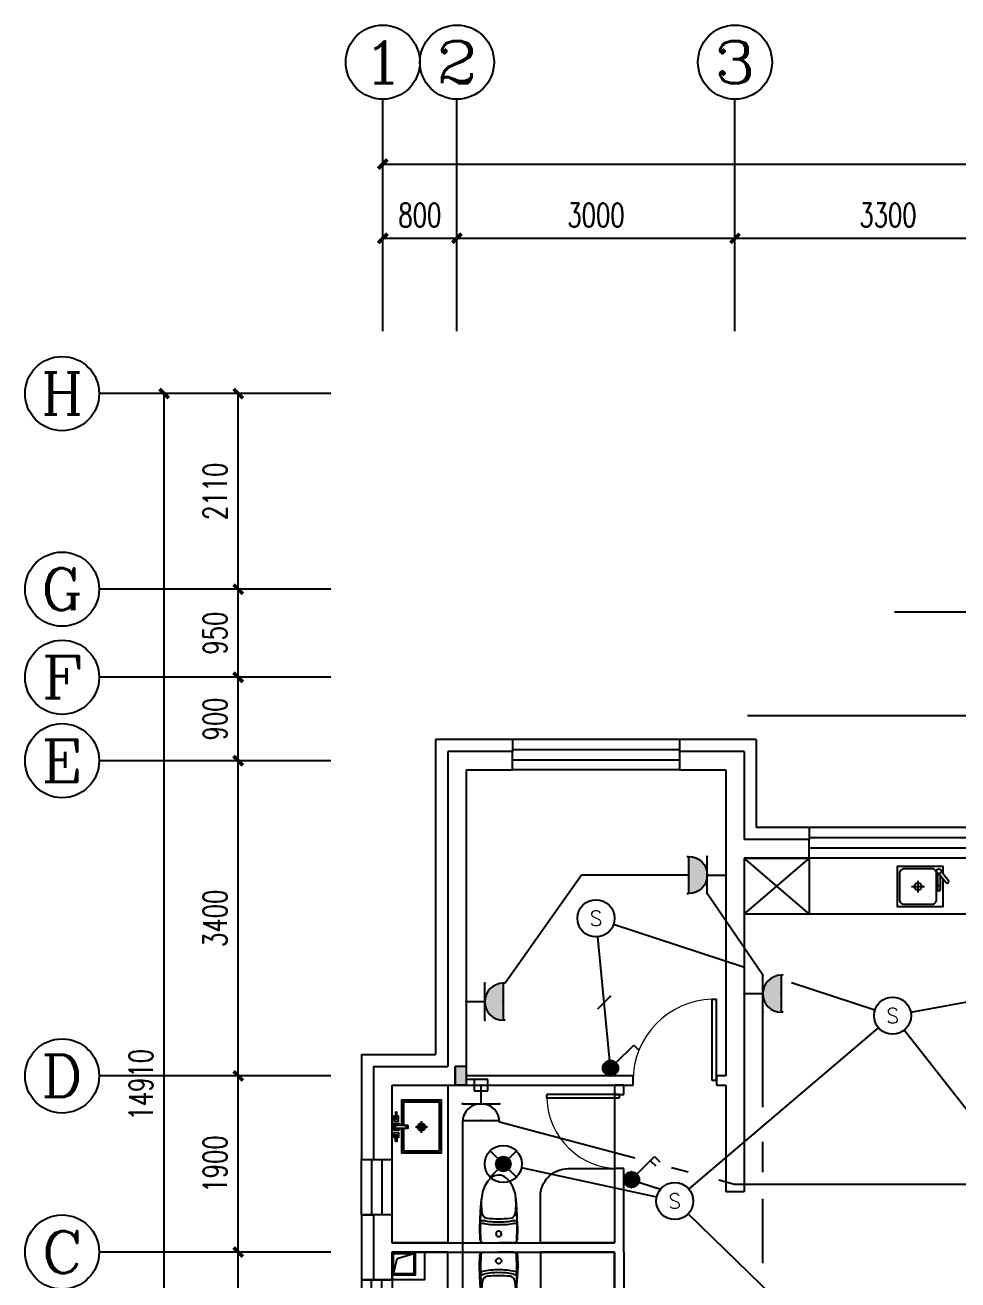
# Model space of a CAD drawing. Extents: x 4483878 to 4539156, y -49303 to -24364.
# Drawn here: x 4483878 to 4493943, y -37899 to -24364 of the extents above; entities that cross this region are included whole.
import ezdxf
from ezdxf.enums import TextEntityAlignment as Align

# ---------------------------------------------------------------- set-up
doc = ezdxf.new("R2010")
doc.units = 0
doc.header["$LTSCALE"] = 1000
doc.header["$MEASUREMENT"] = 0
for name, color, linetype in [('EQUIP-动力', 3, 'Continuous'), ('EQUIP-照明', 3, 'Continuous'), ('LAYER1', 4, 'Continuous'), ('LAYER2', 7, 'Continuous'), ('LVTRY', 7, 'Continuous'), ('SURFACE', 6, 'Continuous'), ('TEL_TEXT', 7, 'Continuous'), ('图层1', 7, 'Continuous')]:
    doc.layers.add(name, color=color, linetype=linetype)
doc.styles.add('_TCH_AXIS', font='COMPLEX', dxfattribs={"bigfont": 'GBCBIG'})
doc.styles.add('_TCH_DIM_T3', font='SIMPLEX', dxfattribs={"width": 0.705882, "bigfont": 'GBCBIG'})
doc.styles.add('_TEL_ATTDEF', font='simplex.shx', dxfattribs={"width": 0.8, "height": 3, "bigfont": 'hztxt.shx'})
doc.styles.add('_TEL_DIM', font='SIMPLEX', dxfattribs={"width": 0.8, "height": 3.5, "bigfont": 'HZTXT'})
doc.styles.get("Standard").update_dxf_attribs({"font": 'gbenor.shx', "bigfont": 'gbcbig.shx'})

# ---------------------------------------------------------------- blocks, each defined once
blk = doc.blocks.new('$equip$00001238')
for p, q in [((0.497, 0.95), (-0.497, 0.95)), ((0.5, 0.5), (-0.5, 0.5)), ((0, 0.5), (0, 0))]:
    blk.add_line(p, q)
blk.add_arc((0, 1), 0.5, 180, 0)
for p in [(0, 0.95), (-0.5, 0.5), (0.5, 0.5), (0, 0)]:
    blk.add_point(p)
at = {"flags": 9}
blk.add_attdef('A', (0, 0), '', height=0.00002, dxfattribs=at)
blk = doc.blocks.new('M')
at = {"layer": 'LAYER2', "color": 3}
for p, q in [((768307, 402424), (768307, 402544)), ((768307, 402544), (768457, 402544)), ((768457, 402544), (768457, 402424)), ((768457, 402424), (768307, 402424))]:
    blk.add_line(p, q, dxfattribs=at)
blk = doc.blocks.new('$equip$00001838')
blk.add_circle((0, 0), 0.5)
at = {"color": 7, "style": '_TEL_DIM'}
blk.add_attdef('$TEXT$', text='', height=0.4, dxfattribs=at).set_placement((0, 0), align=Align.MIDDLE_CENTER)
at = {"color": 7, "style": '_TEL_DIM', "flags": 1}
blk.add_attdef('A', text='', height=0.00002, dxfattribs=at).set_placement((0, 0), align=Align.MIDDLE_CENTER)
blk = doc.blocks.new('$equip$00001149')
for p, q in [((-0.354, 0.354), (0.354, -0.354)), ((0.354, 0.354), (-0.354, -0.354))]:
    blk.add_line(p, q)
for radius in [0.5, 0.2]:
    blk.add_circle((0, 0), radius)
for points in [[(-0.173, 0.1), (0.173, 0.1), (-0.2, 0), (0.2, 0)], [(-0.173, -0.1), (0.173, -0.1), (-0.2, 0), (0.2, 0)], [(-0.1, 0.173), (0.1, 0.173), (-0.173, 0.1), (0.173, 0.1)], [(0, 0.2), (0, 0.2), (-0.1, 0.173), (0.1, 0.173)], [(-0.1, -0.173), (0.1, -0.173), (-0.173, -0.1), (0.173, -0.1)], [(0, -0.2), (0, -0.2), (-0.1, -0.173), (0.1, -0.173)]]:
    blk.add_solid(points)
at = {"flags": 9}
blk.add_attdef('A', (0, 0), '', height=0.00002, dxfattribs=at)
blk = doc.blocks.new('$equip$00001962')
for p, q in [((0.147, 0.356), (0.625, 0.833)), ((0.625, 0.833), (0.766, 0.692))]:
    blk.add_line(p, q)
blk.add_circle((0, 0.208), 0.208)
for p in [(0, 0.417), (-0.208, 0.208), (0, 0), (0.208, 0.208)]:
    blk.add_point(p)
for points in [[(-0.104, 0.389), (0.104, 0.389), (-0.18, 0.313), (0.18, 0.313)], [(0, 0.417), (0, 0.417), (-0.104, 0.389), (0.104, 0.389)], [(-0.18, 0.313), (0.18, 0.313), (-0.208, 0.208), (0.208, 0.208)], [(-0.18, 0.104), (0.18, 0.104), (-0.208, 0.208), (0.208, 0.208)], [(-0.104, 0.028), (0.104, 0.028), (-0.18, 0.104), (0.18, 0.104)], [(0, 0), (0, 0), (-0.104, 0.028), (0.104, 0.028)]]:
    blk.add_solid(points)
at = {"layer": 'TEL_TEXT', "style": '_TEL_DIM', "flags": 1}
blk.add_attdef('A', text='', height=0.00002, dxfattribs=at).set_placement((0, 0), align=Align.MIDDLE_CENTER)
blk = doc.blocks.new('$equip$00001963')
for p, q in [((0.147, 0.356), (0.625, 0.833)), ((0.512, 0.72), (0.653, 0.579)), ((0.625, 0.833), (0.766, 0.692))]:
    blk.add_line(p, q)
blk.add_circle((0, 0.208), 0.208)
for p in [(0, 0.417), (-0.208, 0.208), (0, 0), (0.208, 0.208)]:
    blk.add_point(p)
for points in [[(-0.104, 0.389), (0.104, 0.389), (-0.18, 0.313), (0.18, 0.313)], [(0, 0.417), (0, 0.417), (-0.104, 0.389), (0.104, 0.389)], [(-0.18, 0.313), (0.18, 0.313), (-0.208, 0.208), (0.208, 0.208)], [(-0.18, 0.104), (0.18, 0.104), (-0.208, 0.208), (0.208, 0.208)], [(-0.104, 0.028), (0.104, 0.028), (-0.18, 0.104), (0.18, 0.104)], [(0, 0), (0, 0), (-0.104, 0.028), (0.104, 0.028)]]:
    blk.add_solid(points)
at = {"layer": 'TEL_TEXT', "style": '_TEL_DIM', "flags": 1}
blk.add_attdef('A', text='', height=0.00002, dxfattribs=at).set_placement((0, 0), align=Align.MIDDLE_CENTER)
blk = doc.blocks.new('$equip$00001237')
for p, q in [((-0.5, 1.05), (-0.5, 1)), ((0.5, 1.05), (0.5, 1)), ((-0.5, 1), (0.5, 1)), ((0.5, 0.5), (-0.5, 0.5)), ((0, 0.5), (0, 0))]:
    blk.add_line(p, q)
blk.add_arc((0, 1), 0.5, 180, 0)
for p in [(0, 1), (-0.5, 0.5), (0.5, 0.5), (0, 0)]:
    blk.add_point(p)
for points in [[(0.433, 0.75), (-0.433, 0.75), (0.5, 1), (-0.5, 1)], [(0.25, 0.567), (-0.25, 0.567), (0.433, 0.75), (-0.433, 0.75)], [(0, 0.5), (0, 0.5), (0.25, 0.567), (-0.25, 0.567)]]:
    blk.add_solid(points)
at = {"flags": 9}
blk.add_attdef('A', (0, 0), '', height=0.00002, dxfattribs=at)
blk = doc.blocks.new('20190804-秦皇岛紫金湾$0$紫金湾户型平面08.02$0$厨房龙头')
for p, q in [((0, 25), (102, 106)), ((25, 0), (119, 75)), ((44, 15), (196, 15)), ((154, -15), (154, 15)), ((20, -15), (196, -15))]:
    blk.add_line(p, q)
blk.add_circle((0, 0), 25)
for centre, radius, start, end in [((110, 90), 17.8, 298.592, 118.592), ((196, 0), 15, 270, 90)]:
    blk.add_arc(centre, radius, start, end)
blk = doc.blocks.new('A$C743B0476')
for p, q in [((225, 149), (225, 275)), ((154, 215), (296, 215))]:
    blk.add_line(p, q)
blk.add_lwpolyline([(497, 353), (497, 430), (0, 430), (0, 0), (497, 0), (497, 296)])
blk.add_lwpolyline([(25, 355), (25, 75, 0.414214), (75, 25), (375, 25, 0.414214), (425, 75), (425, 355, 0.414214), (375, 405), (75, 405, 0.414214)], format="xyb", close=True)
blk.add_circle((225, 215), 40)
at = {"rotation": 270}
blk.add_blockref('20190804-秦皇岛紫金湾$0$紫金湾户型平面08.02$0$厨房龙头', (450, 380), dxfattribs=at)
blk = doc.blocks.new('20190804-秦皇岛紫金湾$0$紫金湾户型平面08.02$0$rhedjrjedj')
at = {"layer": 'LVTRY'}
for p, q in [((36817, 108684, 0), (36852, 108723, 0)), ((36852, 108723, 0), (36881, 108743, 0)), ((36881, 108743, 0), (36918, 108756, 0)), ((36918, 108756, 0), (36942, 108758, 0)), ((36942, 108758, 0), (36988, 108749, 0)), ((36988, 108749, 0), (37025, 108728, 0)), ((37025, 108728, 0), (37059, 108694, 0)), ((37059, 108694, 0), (37091, 108644, 0)), ((36755, 108497, 0), (36762, 108552, 0)), ((36762, 108552, 0), (36789, 108637, 0)), ((36789, 108637, 0), (36817, 108684, 0)), ((37091, 108644, 0), (37113, 108587, 0)), ((37113, 108587, 0), (37125, 108529, 0)), ((36736, 108183, 0), (36755, 108497, 0)), ((37125, 108529, 0), (37128, 108503, 0)), ((37128, 108503, 0), (37137, 108422, 0)), ((37137, 108422, 0), (37146, 108285, 0)), ((37146, 108285, 0), (37148, 108175, 0)), ((36738, 108066, 0), (36736, 108183, 0)), ((37148, 108175, 0), (37145, 108066, 0)), ((36751, 108039, 0), (36738, 108066, 0)), ((36778, 108028, 0), (36751, 108039, 0)), ((37105, 108028, 0), (36778, 108028, 0)), ((36778, 108028, 0), (36942, 108028, 0)), ((37105, 108028, 0), (36942, 108028, 0)), ((37133, 108039, 0), (37105, 108028, 0)), ((37145, 108066, 0), (37133, 108039, 0)), ((37145, 108066, 0), (37145, 108066, 0))]:
    blk.add_line(p, q, dxfattribs=at)
blk.add_circle((36942, 108124, 0), 29.6, dxfattribs=at)
for centre, radius, start, end in [((41058, 108225, 0), 4312, 176.3006, 182.4712), ((37855, 108497, 0), 1100, 179.6519, 188.297), ((36028, 108497, 0), 1100, 351.703, 0.3481), ((32825, 108225, 0), 4312, 357.5288, 3.6994), ((36826, 108349, 0), 60, 190.4701, 264.6079), ((36950, 109661, 0), 1378, 264.6079, 269.6591), ((36933, 109661, 0), 1378, 270.3409, 275.3921), ((37057, 108349, 0), 60, 275.3921, 349.5299), ((36763, 108221, 0), 18.2, 73.3813, 156.4724), ((36770, 108246, 0), 24.1, 62.2033, 161.9404), ((36918, 108822, 0), 602, 255.6185, 272.2533), ((36918, 108802, 0), 552, 255.6185, 272.4575), ((36965, 108802, 0), 552, 267.5425, 284.3815), ((36965, 108822, 0), 602, 267.7467, 284.3815), ((37114, 108246, 0), 24.1, 18.0596, 117.7967), ((37120, 108221, 0), 18.2, 23.5276, 106.6187)]:
    blk.add_arc(centre, radius, start, end, dxfattribs=at)
blk = doc.blocks.new('YQB08132737')
at = {"layer": 'LVTRY'}
for p, q in [((-4, 147), (-4, 274)), ((-67, 211), (59, 211))]:
    blk.add_line(p, q, dxfattribs=at)
for points in [[(13, 421), (288, 421), (288, 0), (-288, 0), (-288, 421), (-16, 421)], [(13, 449), (31, 449), (31, 519), (-35, 519), (-35, 449), (-16, 449)], [(13, 454), (26, 454), (26, 513), (-30, 513), (-30, 454), (-16, 454)], [(13, 400), (266, 400), (266, 21), (-266, 21), (-266, 400), (-16, 400)]]:
    blk.add_lwpolyline(points, dxfattribs=at)
for points in [[(-160, 490), (-87, 490), (-87, 477), (-160, 477)], [(-63, 510), (-63, 459), (-118, 459), (-118, 510)], [(13, 354), (13, 496), (-16, 496), (-16, 354)], [(60, 510), (60, 459), (114, 459), (114, 510)], [(156, 490), (84, 490), (84, 477), (156, 477)]]:
    blk.add_lwpolyline(points, close=True, dxfattribs=at)
for centre, radius in [((-94, 483, 0), 6.49), ((90, 483, 0), 6.49), ((-1, 367), 8.4), ((-4, 211), 42.1), ((-4, 211), 23.7)]:
    blk.add_circle(centre, radius, dxfattribs=at)
blk = doc.blocks.new('20190804-秦皇岛紫金湾$0$紫金湾户型平面08.02$0$A$C7AA55481')
for points in [[(0, 0), (0, 350), (300, 350), (300, 0)], [(0, 0), (0, 250), (250, 250), (250, 0)], [(15, 15), (15, 235), (235, 235), (235, 15)]]:
    blk.add_lwpolyline(points, close=True)
blk.add_lwpolyline([(235, 15), (68, 54), (15, 235)])
blk = doc.blocks.new('_ArchTick')
at = {"color": 0, "linetype": 'ByBlock', "const_width": 0.4}
blk.add_lwpolyline([(-0.5, -0.5), (0.5, 0.5)], dxfattribs=at)
blk = doc.blocks.new('$TCHSYS$WIN2D')
for p, q in [((-0.5, 0.5), (0.5, 0.5)), ((0.5, 0.1667), (-0.5, 0.1667)), ((0.5, -0.1667), (-0.5, -0.1667)), ((-0.5, -0.5), (0.5, -0.5))]:
    blk.add_line(p, q)
blk = doc.blocks.new('$TCHSYS$DOOR2D')
for p, q in [((0.45, 0.975), (0.5, 0.975)), ((0.45, 0), (0.45, 0.975)), ((0.5, 0), (0.5, 0.975)), ((0.5, 0), (0.45, 0))]:
    blk.add_line(p, q)
at = {"lineweight": 13}
blk.add_arc((0.475, 0), 0.975, 91.4693, 180, dxfattribs=at)
blk = doc.blocks.new('20190804-秦皇岛紫金湾$0$紫金湾户型平面08.02$0$$WINLIB2D$00000001')
at = {"color": 0}
for points in [[(-0.5, 0.5), (-0.5, -0.5)], [(-0.5, 0.5), (0.5, 0.5)], [(0.5, -0.5), (0.5, 0.5)], [(0.5, 0.167), (-0.5, 0.167)], [(0.5, -0.167), (-0.5, -0.167)], [(-0.5, -0.5), (0.5, -0.5)]]:
    blk.add_lwpolyline(points, dxfattribs=at)

msp = doc.modelspace()

# ---------------------------------------------------------------- hatches: boundary and pattern name
at = {"layer": '图层1'}
msp.add_hatch(color=7, dxfattribs=at).paths.add_polyline_path([(4488638, -35799), (4488518, -35799), (4488518, -35599), (4488638, -35599)])

# ---------------------------------------------------------------- linework, layer by layer
at = {"color": 7}
for p, q in [((4487738, -27664), (4487738, -25164)), ((4488538, -27664), (4488538, -25164)), ((4491538, -27664), (4491538, -25164)), ((4487738, -27664), (4487738, -25614)), ((4487738, -25864), (4534938, -25864)), ((4487738, -27664), (4487738, -26414)), ((4488538, -27664), (4488538, -26414)), ((4488538, -27664), (4488538, -26414)), ((4491538, -27664), (4491538, -26414)), ((4491538, -27664), (4491538, -26414)), ((4487738, -26664), (4488538, -26664)), ((4488538, -26664), (4491538, -26664)), ((4491538, -26664), (4494838, -26664)), ((4487178, -28339), (4484678, -28339)), ((4487178, -28339), (4485128, -28339)), ((4485378, -43249), (4485378, -28339)), ((4487178, -28339), (4485928, -28339)), ((4486178, -30449), (4486178, -28339)), ((4487178, -30449), (4484678, -30449)), ((4487178, -30449), (4485928, -30449)), ((4487178, -30449), (4485928, -30449)), ((4486178, -31399), (4486178, -30449)), ((4487178, -31399), (4484678, -31399)), ((4487178, -31399), (4485928, -31399)), ((4487178, -31399), (4485928, -31399)), ((4486178, -32299), (4486178, -31399)), ((4489138, -32199), (4488438, -32199)), ((4488438, -32199), (4488438, -35599)), ((4489138, -32399), (4489138, -32199)), ((4491638, -32199), (4490938, -32199)), ((4490938, -32199), (4490938, -32399)), ((4491638, -32199), (4491638, -33149)), ((4487178, -32299), (4484678, -32299)), ((4487178, -32299), (4485928, -32299)), ((4487178, -32299), (4485928, -32299)), ((4486178, -35699), (4486178, -32299)), ((4488638, -32399), (4489138, -32399)), ((4488638, -32399), (4488638, -35699)), ((4490938, -32399), (4491438, -32399)), ((4491438, -32399), (4491438, -33249)), ((4492338, -33149), (4491638, -33149)), ((4492338, -33349), (4492338, -33149)), ((4491438, -33249), (4491438, -35699)), ((4492338, -33949), (4491638, -33349)), ((4492338, -33349), (4491638, -33949)), ((4491638, -33349), (4491638, -35699)), ((4491638, -33349), (4492338, -33349)), ((4492338, -33349), (4492338, -33949)), ((4487178, -35699), (4484678, -35699)), ((4487178, -35699), (4485928, -35699)), ((4487178, -35699), (4485928, -35699)), ((4486178, -37599), (4486178, -35699)), ((4487638, -35599), (4488438, -35599)), ((4487638, -35599), (4487638, -36599)), ((4490438, -35699), (4488638, -35699)), ((4490438, -35799), (4490438, -35699)), ((4491438, -35699), (4491338, -35699)), ((4491338, -35699), (4491338, -35799)), ((4491638, -35699), (4491638, -36949)), ((4487838, -35799), (4488538, -35799)), ((4487838, -36599), (4487838, -35799)), ((4488538, -35799), (4490438, -35799)), ((4490238, -35799), (4490238, -35899)), ((4490338, -35799), (4490238, -35799)), ((4490338, -35899), (4490338, -35799)), ((4491338, -35799), (4491438, -35799)), ((4491438, -35799), (4491438, -36949)), ((4490238, -35899), (4490238, -36699)), ((4490238, -35899), (4490338, -35899)), ((4487638, -36599), (4487838, -36599)), ((4490338, -36699), (4490238, -36699)), ((4490238, -36699), (4490238, -37499)), ((4490338, -37599), (4490338, -36699)), ((4491638, -36949), (4491438, -36949)), ((4487838, -37199), (4487638, -37199)), ((4487638, -37199), (4487638, -37599)), ((4487838, -37499), (4487838, -37199)), ((4487178, -37599), (4484678, -37599)), ((4487178, -37599), (4485928, -37599)), ((4487178, -37599), (4485928, -37599)), ((4486178, -39399), (4486178, -37599)), ((4487638, -37599), (4487638, -37899)), ((4487838, -37499), (4490238, -37499)), ((4487838, -37599), (4490238, -37599)), ((4487838, -37899), (4487838, -37599)), ((4490238, -37599), (4490238, -38399)), ((4490338, -37599), (4490338, -38299)), ((4487638, -37899), (4487838, -37899))]:
    msp.add_line(p, q, dxfattribs=at)
for points in [[(4491638, -33349), (4491638, -33949), (4494838, -33949), (4494838, -33349)], [(4487838, -35799), (4488438, -35799), (4488438, -37499), (4487838, -37499)], [(4487838, -39299), (4488438, -39299), (4488438, -37599), (4487838, -37599)]]:
    msp.add_lwpolyline(points, close=True, dxfattribs=at)
for points in [[(4490238, -37499), (4489438, -37499), (4489438, -36999, -0.414214), (4489738, -36699), (4490238, -36699), (4490238, -37499)], [(4490238, -37599), (4489438, -37599), (4489438, -38099, 0.414214), (4489738, -38399), (4490238, -38399), (4490238, -37599)]]:
    msp.add_lwpolyline(points, format="xyb", dxfattribs=at)
for centre in [(4487738, -24764), (4488538, -24764), (4491538, -24764), (4484278, -28339), (4484278, -30449), (4484278, -31399), (4484278, -32299), (4484278, -35699), (4484278, -37599)]:
    msp.add_circle(centre, 400, dxfattribs=at)
at = {"layer": 'SURFACE'}
for p, q in [((4489138, -32069), (4488308, -32069)), ((4488308, -32069), (4488308, -35469)), ((4489138, -32069), (4489138, -32199)), ((4490938, -32069), (4490938, -32199)), ((4491768, -32069), (4490938, -32069)), ((4491768, -32069), (4491768, -33019)), ((4492338, -33019), (4491768, -33019)), ((4492338, -33019), (4492338, -33149)), ((4487508, -35469), (4488308, -35469)), ((4487508, -35469), (4487508, -36599)), ((4487508, -36599), (4487638, -36599)), ((4487508, -37199), (4487638, -37199)), ((4487508, -37199), (4487508, -37599)), ((4487508, -37599), (4487508, -37899)), ((4487508, -37899), (4487638, -37899))]:
    msp.add_line(p, q, dxfattribs=at)
at = {"layer": 'TEL_TEXT'}
msp.add_line((4496057, -30696), (4493258, -30696), dxfattribs=at)
at = {"layer": 'TEL_TEXT', "color": 0}
for p, q in [((4491674, -31810), (4495813, -31810)), ((4490197, -34836), (4490055, -34978))]:
    msp.add_line(p, q, dxfattribs=at)
at = {"layer": '图层1', "color": 4}
for p, q in [((4489883, -33532), (4489058, -34699)), ((4491038, -33532), (4489883, -33532)), ((4491838, -34613), (4491238, -33732)), ((4490228, -34062), (4491631, -34522)), ((4490195, -35616), (4490057, -34198)), ((4493435, -35013), (4495616, -34611)), ((4492148, -34691), (4493048, -34987)), ((4491838, -36035), (4491838, -35013)), ((4491040, -36920), (4493086, -35179)), ((4494371, -36492), (4493362, -35207)), ((4488723, -35739), (4488638, -35739)), ((4488598, -36199), (4488598, -38919)), ((4490457, -36585), (4488998, -36199)), ((4491838, -36738), (4491838, -36410)), ((4490693, -37007), (4489234, -36692)), ((4491031, -36737), (4490852, -36690)), ((4490421, -36819), (4490736, -36920)), ((4491532, -36869), (4491363, -36825)), ((4495238, -36869), (4491532, -36869)), ((4491838, -37718), (4491838, -37025)), ((4493844, -39910), (4491032, -37188))]:
    msp.add_line(p, q, dxfattribs=at)
at = {"layer": '图层1', "color": 7}
for p, q in [((4488518, -35799), (4488518, -35599)), ((4488638, -35599), (4488518, -35599)), ((4488518, -35599), (4488518, -35799)), ((4488638, -35599), (4488518, -35599)), ((4488638, -35599), (4488638, -35799)), ((4488638, -35799), (4488518, -35799)), ((4488638, -35799), (4488518, -35799))]:
    msp.add_line(p, q, dxfattribs=at)

# ---------------------------------------------------------------- block references
at = {"color": 7}
for name, p, xscale, yscale, zscale, rotation in [('_ArchTick', (4487738, -25864), 100, 100, 100, 180), ('_ArchTick', (4487738, -26664), 100, 100, 100, 180), ('_ArchTick', (4488538, -26664), 100, 100, 100, 180), ('_ArchTick', (4491538, -26664), 100, 100, 100, 180), ('_ArchTick', (4485378, -28339), 100, 100, 100, 90), ('_ArchTick', (4486178, -28339), 100, 100, 100, 90), ('_ArchTick', (4486178, -30449), 100, 100, 100, 90), ('_ArchTick', (4486178, -30449), 100, 100, 100, 270), ('_ArchTick', (4486178, -31399), 100, 100, 100, 90), ('_ArchTick', (4486178, -31399), 100, 100, 100, 270), ('$TCHSYS$WIN2D', (4490038, -32234), 1800, 330, 330, 180.0000000000022), ('_ArchTick', (4486178, -32299), 100, 100, 100, 90), ('_ArchTick', (4486178, -32299), 100, 100, 100, 270), ('$TCHSYS$WIN2D', (4493188, -33184), 1700, 330, 330, 180), ('$TCHSYS$DOOR2D', (4490888, -35749), 900, 900, 100, 359.9999999998355), ('_ArchTick', (4486178, -35699), 100, 100, 100, 90), ('_ArchTick', (4486178, -35699), 100, 100, 100, 270), ('$TCHSYS$DOOR2D', (4490288, -36299), -800, -800, 100, 269.9999999995257), ('20190804-秦皇岛紫金湾$0$紫金湾户型平面08.02$0$$WINLIB2D$00000001', (4487673, -36899), -600, 330, 330, 270), ('_ArchTick', (4486178, -37599), 100, 100, 100, 90), ('_ArchTick', (4486178, -37599), 100, 100, 100, 270), ('20190804-秦皇岛紫金湾$0$紫金湾户型平面08.02$0$$WINLIB2D$00000001', (4487673, -38199), 600, 330, 330, 269.9999999999704)]:
    msp.add_blockref(name, p, dxfattribs=dict(at, xscale=xscale, yscale=yscale, zscale=zscale, rotation=rotation))
at = {"color": 7, "xscale": 100, "yscale": 100, "zscale": 100}
for p in [(4488538, -26664), (4491538, -26664)]:
    msp.add_blockref('_ArchTick', p, dxfattribs=at)
at = {"color": 7}
msp.add_blockref('A$C743B0476', (4493288, -33871), dxfattribs=at)
for name, p, rotation in [('YQB08132737', (4488366, -36246), 90), ('20190804-秦皇岛紫金湾$0$紫金湾户型平面08.02$0$rhedjrjedj', (4525930, 70429, 0), 180)]:
    msp.add_blockref(name, p, dxfattribs=dict(at, rotation=rotation))
at = {"color": 7, "xscale": -1}
msp.add_blockref('20190804-秦皇岛紫金湾$0$紫金湾户型平面08.02$0$rhedjrjedj', (4525930, -145527, 0), dxfattribs=at)
at = {"color": 7, "extrusion": (0, 0, -1), "xscale": -1, "zscale": -1, "rotation": 90}
msp.add_blockref('20190804-秦皇岛紫金湾$0$紫金湾户型平面08.02$0$A$C7AA55481', (-4487838, -37599), dxfattribs=at)
at = {"layer": 'EQUIP-动力', "color": 4, "yscale": 400, "zscale": 400}
for name, p, xscale, rotation in [('$equip$00001237', (4491438, -33532), -400, 90), ('$equip$00001237', (4491638, -34813), 400, 270), ('$equip$00001237', (4488638, -34899), 400, 270), ('$equip$00001238', (4488798, -35799), 400, 180)]:
    msp.add_blockref(name, p, dxfattribs=dict(at, xscale=xscale, rotation=rotation))
at = {"layer": 'EQUIP-照明', "color": 4}
ref = msp.add_blockref('$equip$00001838', (4490038, -33999), dxfattribs=dict(at, xscale=400, yscale=400, zscale=400))
ref.add_attrib('$TEXT$', 'S', dxfattribs={"layer": '0', "color": 7, "height": 160, "style": '_TEL_ATTDEF'}).set_placement((4490038, -33999), align=Align.MIDDLE_CENTER)
ref = msp.add_blockref('$equip$00001838', (4493238, -35049), dxfattribs=dict(at, xscale=400, yscale=400, zscale=400))
ref.add_attrib('$TEXT$', 'S', dxfattribs={"layer": '0', "color": 7, "height": 160, "style": '_TEL_ATTDEF'}).set_placement((4493238, -35049), align=Align.MIDDLE_CENTER)
at = {"layer": 'EQUIP-照明', "color": 4, "xscale": 400, "yscale": 400, "zscale": 400}
for name, p in [('$equip$00001962', (4490195, -35699)), ('$equip$00001149', (4489038, -36649)), ('$equip$00001963', (4490421, -36902))]:
    msp.add_blockref(name, p, dxfattribs=at)
at = {"layer": 'EQUIP-照明', "color": 4}
ref = msp.add_blockref('$equip$00001838', (4490888, -37049), dxfattribs=dict(at, xscale=400, yscale=400, zscale=400))
ref.add_attrib('$TEXT$', 'S', dxfattribs={"layer": '0', "color": 7, "height": 160, "style": '_TEL_ATTDEF'}).set_placement((4490888, -37049), align=Align.MIDDLE_CENTER)
at = {"layer": 'LAYER1', "color": 0, "xscale": -1, "rotation": 180}
msp.add_blockref('M', (3720416, 366685), dxfattribs=at)

# ---------------------------------------------------------------- texts
at = {"color": 7, "style": '_TCH_AXIS'}
for s, width, p, p2 in [('1', 2.333333, (4487512, -24991), (4487964, -24991)), ('2', 1.5, (4488312, -24991), (4488764, -24991)), ('3', 1.5, (4491312, -24991), (4491764, -24991)), ('H', 1.05, (4484052, -28566), (4484505, -28566)), ('G', 1.166667, (4484052, -30676), (4484505, -30676)), ('F', 1.3125, (4484052, -31626), (4484505, -31626)), ('E', 1.3125, (4484052, -32526), (4484505, -32526)), ('D', 1.235294, (4484052, -35926), (4484505, -35926)), ('C', 1.4, (4484052, -37826), (4484505, -37826))]:
    msp.add_text(s, height=453, dxfattribs=dict(at, width=width)).set_placement(p, p2, align=Align.FIT)
at = {"color": 7, "char_height": 255, "attachment_point": 5, "style": '_TCH_DIM_T3'}
for s, insert in [('\\A1;800', (4488138, -26414)), ('\\A1;3000', (4490038, -26414)), ('\\A1;3300', (4493188, -26414))]:
    msp.add_mtext(s, dxfattribs=dict(at, insert=insert))
at = {"color": 7, "char_height": 255, "attachment_point": 5, "rotation": 90, "style": '_TCH_DIM_T3'}
for s, insert in [('\\A1;2110', (4485928, -29394)), ('\\A1;950', (4485928, -30924)), ('\\A1;900', (4485928, -31849)), ('\\A1;3400', (4485928, -33999)), ('\\A1;14910', (4485128, -35794)), ('\\A1;1900', (4485928, -36649))]:
    msp.add_mtext(s, dxfattribs=dict(at, insert=insert))

doc.saveas('drawing.dxf')
